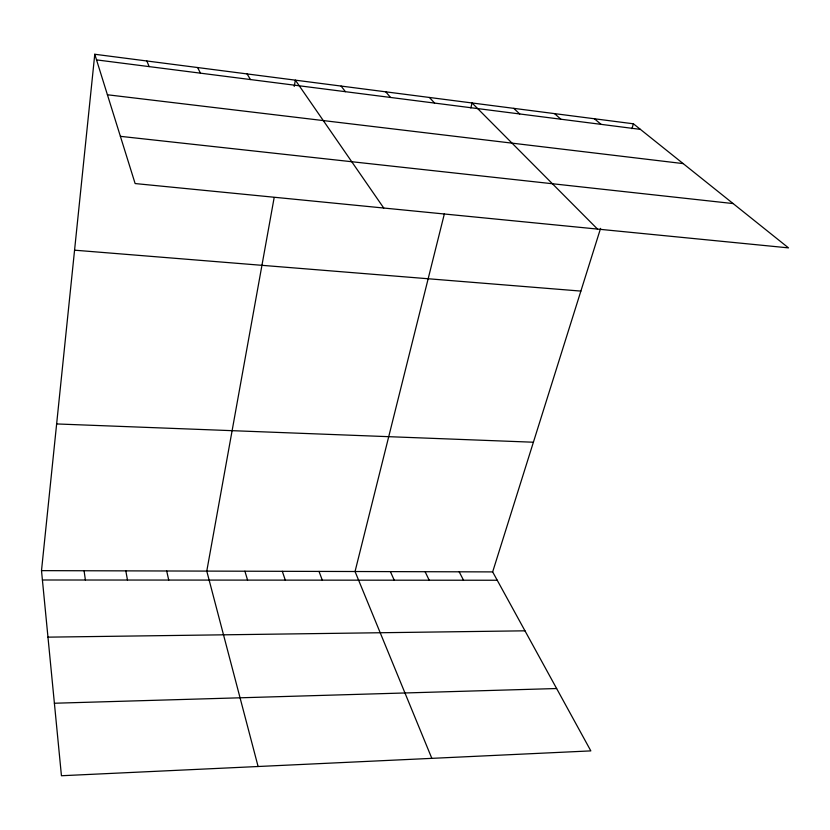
<?xml version="1.0" encoding="UTF-8"?>
<svg xmlns="http://www.w3.org/2000/svg" width="830" height="830" viewBox="0 0 830 830"><rect width="100%" height="100%" fill="white"/><g stroke="black" fill="none" stroke-linecap="round" stroke-linejoin="round"><path stroke-width="1.25" d="M600.578 228.364L492.657 571.901L590.836 750.891L61.441 775.739L41.5 570.635L94.776 54.261L633.435 123.805L788.5 247.88L135.124 183.554L94.776 54.261M274.17 197.55L206.774 571.092L258.099 766.505M294.225 86.424L295.356 80.157L383.751 208.029M444.424 213.642L355.043 571.517L431.828 758.35M470.828 107.973L472.073 102.972L597.507 229.08M631.9 128.681L633.435 123.805M54.396 703.238L556.629 688.527M47.964 637.15L524.975 630.821M42.413 579.994L497.232 580.243M41.5 570.635L492.657 571.901M56.637 423.943L533.389 442.224M74.565 250.183L580.875 291.091M120.392 136.338L733.118 203.568M107.412 94.765L683.173 163.603M96.529 59.885L640.397 129.376M594.425 118.763L601.065 124.355M554.544 113.617L560.852 119.209M513.77 108.357L519.725 113.959M429.421 97.463L434.609 103.086M385.763 91.829L390.546 97.452M341.089 86.061L345.436 91.684M247.081 73.922L250.473 79.556M459.187 571.808L463.524 580.222M197.592 67.541L200.466 73.165M425.105 571.704L429.193 580.201M390.391 571.611L394.219 580.18M146.837 60.984L149.172 66.608M319.021 571.413L322.289 580.149M282.314 571.31L285.292 580.129M244.902 571.206L247.579 580.108M166.695 570.988L168.718 580.056M125.818 570.874L127.478 580.035M84.089 570.75L85.386 580.014"/></g></svg>
